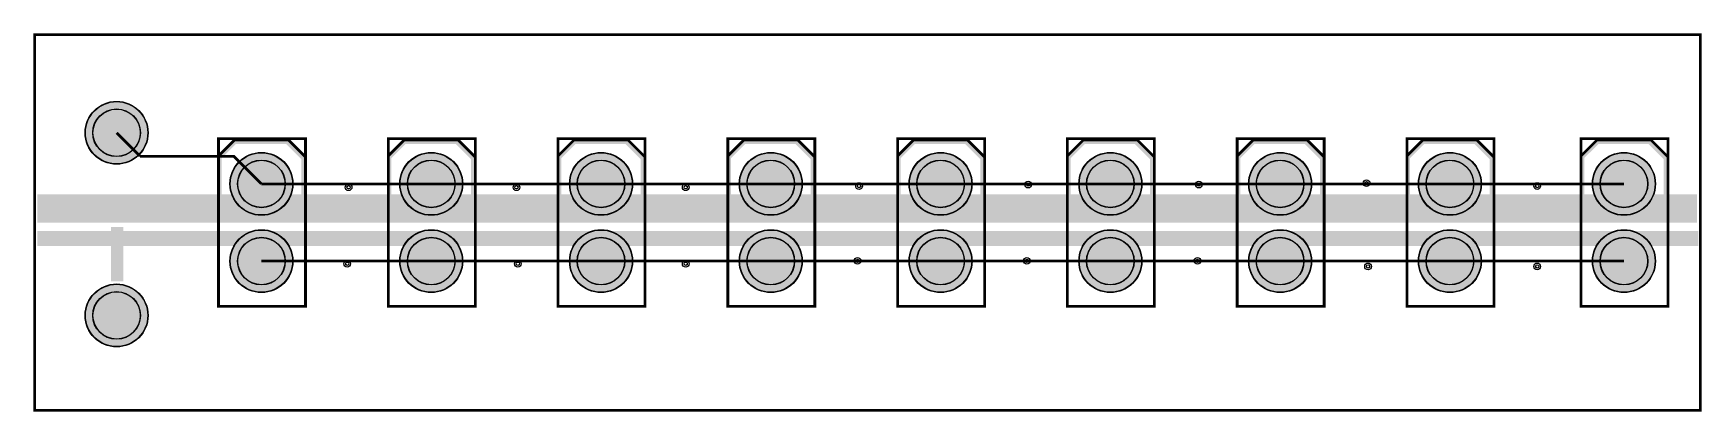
# Model space of a CAD drawing. Header units: millimetres. Extents: x 0 to 155, y -35 to 0.
import ezdxf

# ---------------------------------------------------------------- set-up
doc = ezdxf.new("R2010")
doc.units = ezdxf.units.MM
for name, color, linetype, true_color in [('BoardOutLine', 7, 'Continuous', 0xff00ff), ('BottomLayer', 7, 'Continuous', 0x0000ff), ('BottomSolderMaskLayer', 7, 'Continuous', 0xaa00ff), ('Document', 7, 'Continuous', 0xffffff), ('Hole', 7, 'Continuous', 0x222222), ('Inner1', 7, 'Continuous', 0x999966), ('Multi-Layer', 7, 'Continuous', 0xc0c0c0), ('TopSilkLayer', 7, 'Continuous', 0xffcc00), ('TopSolderMaskLayer', 7, 'Continuous', 0x800080)]:
    doc.layers.add(name, color=color, linetype=linetype, true_color=true_color)

msp = doc.modelspace()

# ---------------------------------------------------------------- hatches: boundary and pattern name
at = {"layer": 'BottomLayer'}
msp.add_hatch(color=256, dxfattribs=at).paths.add_polyline_path([(7.11, -17.91), (8.26, -17.91), (8.26, -22.99), (7.11, -22.99), (7.11, -17.91)])
at = {"layer": 'BottomSolderMaskLayer'}
for points in [[(4.7, -9.14, 1), (10.55, -9.14, 1)], [(18.18, -13.9, 1), (24.03, -13.9, 1)], [(33.97, -13.9, 1), (39.82, -13.9, 1)], [(49.78, -13.9, 1), (55.63, -13.9, 1)], [(65.58, -13.9, 1), (71.43, -13.9, 1)], [(81.37, -13.9, 1), (87.22, -13.9, 1)], [(97.18, -13.9, 1), (103.03, -13.9, 1)], [(112.97, -13.9, 1), (118.82, -13.9, 1)], [(128.78, -13.9, 1), (134.63, -13.9, 1)], [(144.97, -13.9, 1), (150.82, -13.9, 1)], [(18.18, -21.1, 1), (24.03, -21.1, 1)], [(33.97, -21.1, 1), (39.82, -21.1, 1)], [(49.78, -21.1, 1), (55.63, -21.1, 1)], [(65.58, -21.1, 1), (71.43, -21.1, 1)], [(81.37, -21.1, 1), (87.22, -21.1, 1)], [(97.18, -21.1, 1), (103.03, -21.1, 1)], [(112.97, -21.1, 1), (118.82, -21.1, 1)], [(128.78, -21.1, 1), (134.63, -21.1, 1)], [(144.97, -21.1, 1), (150.82, -21.1, 1)], [(4.7, -26.16, 1), (10.55, -26.16, 1)]]:
    msp.add_hatch(color=256, dxfattribs=at).paths.add_polyline_path(points)
at = {"layer": 'Document'}
for points in [[(25.2, -15.6), (25.2, -11.4), (23.6, -9.8), (18.6, -9.8), (17.1, -11.3), (17.1, -15.7), (17.4, -15.7), (17.4, -11.5), (18.7, -10.2), (23.4, -10.2), (24.8, -11.6), (24.8, -15.6)], [(41, -15.6), (41, -11.4), (39.4, -9.8), (34.4, -9.8), (32.9, -11.3), (32.9, -15.7), (33.2, -15.7), (33.2, -11.5), (34.5, -10.2), (39.2, -10.2), (40.6, -11.6), (40.6, -15.6)], [(56.8, -15.6), (56.8, -11.4), (55.2, -9.8), (50.2, -9.8), (48.7, -11.3), (48.7, -15.7), (49, -15.7), (49, -11.5), (50.3, -10.2), (55, -10.2), (56.4, -11.6), (56.4, -15.6)], [(72.6, -15.6), (72.6, -11.4), (71, -9.8), (66, -9.8), (64.5, -11.3), (64.5, -15.7), (64.8, -15.7), (64.8, -11.5), (66.1, -10.2), (70.8, -10.2), (72.2, -11.6), (72.2, -15.6)], [(88.4, -15.6), (88.4, -11.4), (86.8, -9.8), (81.8, -9.8), (80.3, -11.3), (80.3, -15.7), (80.6, -15.7), (80.6, -11.5), (81.9, -10.2), (86.6, -10.2), (88, -11.6), (88, -15.6)], [(104.2, -15.6), (104.2, -11.4), (102.6, -9.8), (97.6, -9.8), (96.1, -11.3), (96.1, -15.7), (96.4, -15.7), (96.4, -11.5), (97.7, -10.2), (102.4, -10.2), (103.8, -11.6), (103.8, -15.6)], [(120, -15.6), (120, -11.4), (118.4, -9.8), (113.4, -9.8), (111.9, -11.3), (111.9, -15.7), (112.2, -15.7), (112.2, -11.5), (113.5, -10.2), (118.2, -10.2), (119.6, -11.6), (119.6, -15.6)], [(135.8, -15.6), (135.8, -11.4), (134.2, -9.8), (129.2, -9.8), (127.7, -11.3), (127.7, -15.7), (128, -15.7), (128, -11.5), (129.3, -10.2), (134, -10.2), (135.4, -11.6), (135.4, -15.6)], [(152, -15.6), (152, -11.4), (150.4, -9.8), (145.4, -9.8), (143.9, -11.3), (143.9, -15.7), (144.2, -15.7), (144.2, -11.5), (145.5, -10.2), (150.2, -10.2), (151.6, -11.6), (151.6, -15.6)]]:
    msp.add_hatch(color=256, dxfattribs=at).paths.add_polyline_path(points)
at = {"layer": 'Inner1'}
msp.add_hatch(color=256, dxfattribs=at).paths.add_polyline_path([(0.25, -14.86), (154.69, -14.86), (154.69, -17.53), (0.25, -17.53), (0.25, -14.86)])
at = {"layer": 'Inner2'}
msp.add_hatch(color=256, dxfattribs=at).paths.add_polyline_path([(0.25, -18.29), (154.81, -18.29), (154.81, -19.69), (0.25, -19.69), (0.25, -18.29)])
at = {"layer": 'Multi-Layer'}
for points in [[(18.2, -13.9, 1), (24, -13.9, 1)], [(34, -13.9, 1), (39.8, -13.9, 1)], [(49.8, -13.9, 1), (55.6, -13.9, 1)], [(65.6, -13.9, 1), (71.4, -13.9, 1)], [(81.4, -13.9, 1), (87.2, -13.9, 1)], [(97.2, -13.9, 1), (103, -13.9, 1)], [(113, -13.9, 1), (118.8, -13.9, 1)], [(128.8, -13.9, 1), (134.6, -13.9, 1)], [(145, -13.9, 1), (150.8, -13.9, 1)], [(18.2, -21.1, 1), (24, -21.1, 1)], [(34, -21.1, 1), (39.8, -21.1, 1)], [(49.8, -21.1, 1), (55.6, -21.1, 1)], [(65.6, -21.1, 1), (71.4, -21.1, 1)], [(81.4, -21.1, 1), (87.2, -21.1, 1)], [(97.2, -21.1, 1), (103, -21.1, 1)], [(113, -21.1, 1), (118.8, -21.1, 1)], [(128.8, -21.1, 1), (134.6, -21.1, 1)], [(145, -21.1, 1), (150.8, -21.1, 1)]]:
    msp.add_hatch(color=256, dxfattribs=at).paths.add_polyline_path(points)
at = {"layer": 'TopSolderMaskLayer'}
for points in [[(4.7, -9.14, 1), (10.55, -9.14, 1)], [(18.18, -13.9, 1), (24.03, -13.9, 1)], [(33.97, -13.9, 1), (39.82, -13.9, 1)], [(49.78, -13.9, 1), (55.63, -13.9, 1)], [(65.58, -13.9, 1), (71.43, -13.9, 1)], [(81.37, -13.9, 1), (87.22, -13.9, 1)], [(97.18, -13.9, 1), (103.03, -13.9, 1)], [(112.97, -13.9, 1), (118.82, -13.9, 1)], [(128.78, -13.9, 1), (134.63, -13.9, 1)], [(144.97, -13.9, 1), (150.82, -13.9, 1)], [(18.18, -21.1, 1), (24.03, -21.1, 1)], [(33.97, -21.1, 1), (39.82, -21.1, 1)], [(49.78, -21.1, 1), (55.63, -21.1, 1)], [(65.58, -21.1, 1), (71.43, -21.1, 1)], [(81.37, -21.1, 1), (87.22, -21.1, 1)], [(97.18, -21.1, 1), (103.03, -21.1, 1)], [(112.97, -21.1, 1), (118.82, -21.1, 1)], [(128.78, -21.1, 1), (134.63, -21.1, 1)], [(144.97, -21.1, 1), (150.82, -21.1, 1)], [(4.7, -26.16, 1), (10.55, -26.16, 1)]]:
    msp.add_hatch(color=256, dxfattribs=at).paths.add_polyline_path(points)

# ---------------------------------------------------------------- linework, layer by layer
at = {"layer": 'BoardOutLine', "const_width": 0.254}
msp.add_lwpolyline([(0, 0), (155, 0), (155, -35), (0, -35), (0, 0)], close=True, dxfattribs=at)
at = {"layer": 'BottomLayer', "const_width": 0.254}
for points in [[(7.62, -9.14), (9.8, -11.33)], [(21.1, -13.9), (18.53, -11.33), (9.8, -11.33)]]:
    msp.add_lwpolyline(points, dxfattribs=at)
at = {"layer": 'BottomSolderMaskLayer'}
for centre, radius in [((7.62, -9.14), 2.93), ((7.62, -9.14), 2.22), ((21.1, -13.9), 2.93), ((21.1, -13.9), 2.22), ((36.9, -13.9), 2.93), ((36.9, -13.9), 2.22), ((52.7, -13.9), 2.93), ((52.7, -13.9), 2.22), ((68.5, -13.9), 2.93), ((68.5, -13.9), 2.22), ((84.3, -13.9), 2.93), ((84.3, -13.9), 2.22), ((100.1, -13.9), 2.93), ((100.1, -13.9), 2.22), ((115.9, -13.9), 2.93), ((115.9, -13.9), 2.22), ((131.7, -13.9), 2.93), ((131.7, -13.9), 2.22), ((147.9, -13.9), 2.93), ((147.9, -13.9), 2.22), ((21.1, -21.1), 2.93), ((36.9, -21.1), 2.93), ((52.7, -21.1), 2.93), ((68.5, -21.1), 2.93), ((84.3, -21.1), 2.93), ((100.1, -21.1), 2.93), ((115.9, -21.1), 2.93), ((131.7, -21.1), 2.93), ((147.9, -21.1), 2.93), ((21.1, -21.1), 2.22), ((36.9, -21.1), 2.22), ((52.7, -21.1), 2.22), ((68.5, -21.1), 2.22), ((84.3, -21.1), 2.22), ((100.1, -21.1), 2.22), ((115.9, -21.1), 2.22), ((131.7, -21.1), 2.22), ((147.9, -21.1), 2.22), ((7.62, -26.16), 2.93), ((7.62, -26.16), 2.22)]:
    msp.add_circle(centre, radius, dxfattribs=at)
at = {"layer": 'Hole'}
for centre in [(76.71, -14.1), (92.46, -13.97), (108.33, -13.97), (123.95, -13.84), (139.83, -14.1), (29.21, -14.22), (44.83, -14.22), (60.58, -14.22), (29.08, -21.34), (44.96, -21.34), (60.58, -21.34), (76.58, -21.08), (92.33, -21.08), (108.2, -21.08), (124.08, -21.59), (139.83, -21.59)]:
    msp.add_circle(centre, 0.155, dxfattribs=at)
at = {"layer": 'Inner1', "const_width": 0.254}
for points in [[(21.1, -13.9), (36.9, -13.9)], [(36.9, -13.9), (52.7, -13.9)], [(52.7, -13.9), (68.5, -13.9)], [(68.5, -13.9), (84.3, -13.9)], [(84.3, -13.9), (100.1, -13.9)], [(100.1, -13.9), (115.9, -13.9)], [(115.9, -13.9), (131.7, -13.9)], [(131.7, -13.9), (147.9, -13.9)], [(21.1, -21.1), (36.9, -21.1)], [(36.9, -21.1), (52.7, -21.1)], [(52.7, -21.1), (68.5, -21.1)], [(68.5, -21.1), (84.3, -21.1)], [(84.3, -21.1), (100.1, -21.1)], [(100.1, -21.1), (115.9, -21.1)], [(115.9, -21.1), (131.7, -21.1)], [(131.7, -21.1), (147.9, -21.1)]]:
    msp.add_lwpolyline(points, dxfattribs=at)
at = {"layer": 'Multi-Layer'}
for centre, radius in [((7.62, -9.14), 2.9), ((7.62, -9.14), 2.2), ((21.1, -13.9), 2.9), ((21.1, -13.9), 2.2), ((36.9, -13.9), 2.9), ((36.9, -13.9), 2.2), ((52.7, -13.9), 2.9), ((52.7, -13.9), 2.2), ((68.5, -13.9), 2.9), ((68.5, -13.9), 2.2), ((84.3, -13.9), 2.9), ((84.3, -13.9), 2.2), ((100.1, -13.9), 2.9), ((100.1, -13.9), 2.2), ((115.9, -13.9), 2.9), ((115.9, -13.9), 2.2), ((131.7, -13.9), 2.9), ((131.7, -13.9), 2.2), ((147.9, -13.9), 2.9), ((147.9, -13.9), 2.2), ((29.21, -14.22), 0.31), ((44.83, -14.22), 0.31), ((60.58, -14.22), 0.31), ((76.71, -14.1), 0.31), ((92.46, -13.97), 0.31), ((108.33, -13.97), 0.31), ((123.95, -13.84), 0.31), ((139.83, -14.1), 0.31), ((21.1, -21.1), 2.9), ((36.9, -21.1), 2.9), ((52.7, -21.1), 2.9), ((68.5, -21.1), 2.9), ((84.3, -21.1), 2.9), ((100.1, -21.1), 2.9), ((115.9, -21.1), 2.9), ((131.7, -21.1), 2.9), ((147.9, -21.1), 2.9), ((21.1, -21.1), 2.2), ((36.9, -21.1), 2.2), ((52.7, -21.1), 2.2), ((68.5, -21.1), 2.2), ((84.3, -21.1), 2.2), ((100.1, -21.1), 2.2), ((115.9, -21.1), 2.2), ((131.7, -21.1), 2.2), ((147.9, -21.1), 2.2), ((29.08, -21.34), 0.31), ((44.96, -21.34), 0.31), ((60.58, -21.34), 0.31), ((76.58, -21.08), 0.31), ((92.33, -21.08), 0.31), ((108.2, -21.08), 0.31), ((124.08, -21.59), 0.31), ((139.83, -21.59), 0.31), ((7.62, -26.16), 2.9), ((7.62, -26.16), 2.2)]:
    msp.add_circle(centre, radius, dxfattribs=at)
at = {"layer": 'TopSilkLayer', "const_width": 0.254}
for points in [[(25.2, -11.4), (25.2, -9.7), (17.1, -9.7), (17.1, -11.5)], [(25.2, -12.3), (25.2, -11.4), (23.6, -9.8), (18.6, -9.8), (17.1, -11.3), (17.1, -25.3), (25.2, -25.3), (25.2, -12.2)], [(41, -11.4), (41, -9.7), (32.9, -9.7), (32.9, -11.5)], [(41, -12.3), (41, -11.4), (39.4, -9.8), (34.4, -9.8), (32.9, -11.3), (32.9, -25.3), (41, -25.3), (41, -12.2)], [(56.8, -11.4), (56.8, -9.7), (48.7, -9.7), (48.7, -11.5)], [(56.8, -12.3), (56.8, -11.4), (55.2, -9.8), (50.2, -9.8), (48.7, -11.3), (48.7, -25.3), (56.8, -25.3), (56.8, -12.2)], [(72.6, -11.4), (72.6, -9.7), (64.5, -9.7), (64.5, -11.5)], [(72.6, -12.3), (72.6, -11.4), (71, -9.8), (66, -9.8), (64.5, -11.3), (64.5, -25.3), (72.6, -25.3), (72.6, -12.2)], [(88.4, -11.4), (88.4, -9.7), (80.3, -9.7), (80.3, -11.5)], [(88.4, -12.3), (88.4, -11.4), (86.8, -9.8), (81.8, -9.8), (80.3, -11.3), (80.3, -25.3), (88.4, -25.3), (88.4, -12.2)], [(104.2, -11.4), (104.2, -9.7), (96.1, -9.7), (96.1, -11.5)], [(104.2, -12.3), (104.2, -11.4), (102.6, -9.8), (97.6, -9.8), (96.1, -11.3), (96.1, -25.3), (104.2, -25.3), (104.2, -12.2)], [(120, -11.4), (120, -9.7), (111.9, -9.7), (111.9, -11.5)], [(120, -12.3), (120, -11.4), (118.4, -9.8), (113.4, -9.8), (111.9, -11.3), (111.9, -25.3), (120, -25.3), (120, -12.2)], [(135.8, -11.4), (135.8, -9.7), (127.7, -9.7), (127.7, -11.5)], [(135.8, -12.3), (135.8, -11.4), (134.2, -9.8), (129.2, -9.8), (127.7, -11.3), (127.7, -25.3), (135.8, -25.3), (135.8, -12.2)], [(152, -11.4), (152, -9.7), (143.9, -9.7), (143.9, -11.5)], [(152, -12.3), (152, -11.4), (150.4, -9.8), (145.4, -9.8), (143.9, -11.3), (143.9, -25.3), (152, -25.3), (152, -12.2)]]:
    msp.add_lwpolyline(points, dxfattribs=at)
at = {"layer": 'TopSolderMaskLayer'}
for centre, radius in [((7.62, -9.14), 2.93), ((7.62, -9.14), 2.22), ((21.1, -13.9), 2.93), ((21.1, -13.9), 2.22), ((36.9, -13.9), 2.93), ((36.9, -13.9), 2.22), ((52.7, -13.9), 2.93), ((52.7, -13.9), 2.22), ((68.5, -13.9), 2.93), ((68.5, -13.9), 2.22), ((84.3, -13.9), 2.93), ((84.3, -13.9), 2.22), ((100.1, -13.9), 2.93), ((100.1, -13.9), 2.22), ((115.9, -13.9), 2.93), ((115.9, -13.9), 2.22), ((131.7, -13.9), 2.93), ((131.7, -13.9), 2.22), ((147.9, -13.9), 2.93), ((147.9, -13.9), 2.22), ((21.1, -21.1), 2.93), ((36.9, -21.1), 2.93), ((52.7, -21.1), 2.93), ((68.5, -21.1), 2.93), ((84.3, -21.1), 2.93), ((100.1, -21.1), 2.93), ((115.9, -21.1), 2.93), ((131.7, -21.1), 2.93), ((147.9, -21.1), 2.93), ((21.1, -21.1), 2.22), ((36.9, -21.1), 2.22), ((52.7, -21.1), 2.22), ((68.5, -21.1), 2.22), ((84.3, -21.1), 2.22), ((100.1, -21.1), 2.22), ((115.9, -21.1), 2.22), ((131.7, -21.1), 2.22), ((147.9, -21.1), 2.22), ((7.62, -26.16), 2.93), ((7.62, -26.16), 2.22)]:
    msp.add_circle(centre, radius, dxfattribs=at)

doc.saveas('drawing.dxf')
